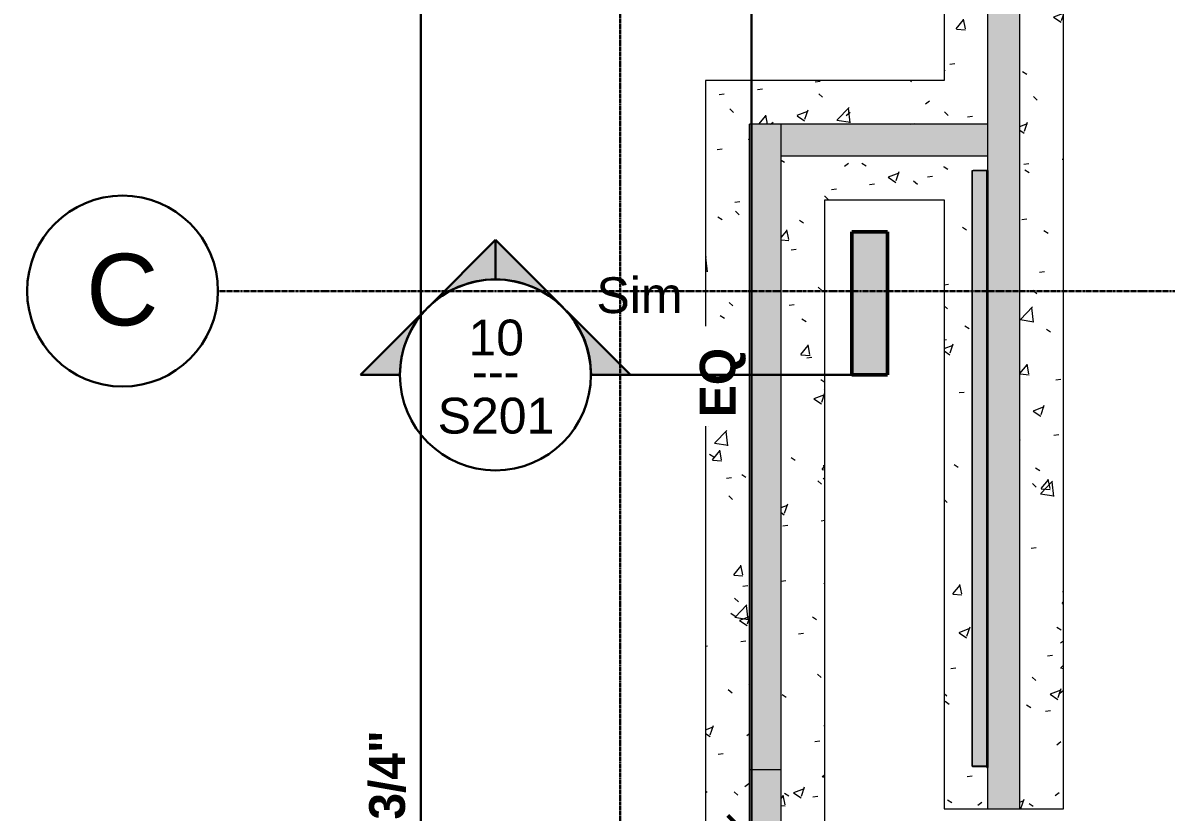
# Model space of a CAD drawing. Header units: inches. Extents: x -4126 to 593, y 9773 to 12297.
# Drawn here: x -4126 to -3838.5, y 11056.3 to 11254.6 of the extents above; entities that cross this region are included whole.
import ezdxf

# ---------------------------------------------------------------- set-up
doc = ezdxf.new("R2010")
doc.units = ezdxf.units.IN
doc.header["$MEASUREMENT"] = 0
doc.linetypes.add('Dash Dot 3_16_', pattern=[0.3125, 0.1875, -0.0625, 0, -0.0625])
doc.linetypes.add('Grid Line 1_2_', pattern=[0.875, 0.5, -0.125, 0.125, -0.125])
for name, color, linetype, lineweight in [('A-ANNO-DIMS', 211, 'Continuous', 9), ('A-ANNO-DIMS-96', 211, 'Continuous', 9), ('A-ANNO-SYMB', 150, 'Continuous', 9), ('A-WALL', 113, 'Continuous', 13), ('G-ANNO-SYMB', 111, 'Continuous', 30), ('S-BEAM', 12, 'Continuous', 9), ('S-FNDN', 32, 'Continuous', 13), ('S-GRID', 1, 'Continuous', 9), ('S-GRID-IDEN', 1, 'Continuous', 30)]:
    doc.layers.add(name, color=color, linetype=linetype, lineweight=lineweight)
doc.styles.add('Arial', font='arial.ttf', dxfattribs={"height": 18})
doc.styles.add('Arial_1', font='arial.ttf', dxfattribs={"height": 9})
doc.styles.add('Century Gothic', font='ufonts.com_century-gothic.ttf', dxfattribs={"height": 9})
doc.styles.add('Century Gothic_B', font='GOTHICB.TTF', dxfattribs={"height": 9})
doc.dimstyles.new('OD__1_4__Tol__', dxfattribs={"dimscale": 12, "dimtxt": 9.397514, "dimasz": 1, "dimexe": 0.75, "dimexo": 0.5, "dimgap": 0.125, "dimtad": 1, "dimrnd": 0.25, "dimzin": 1, "dimdsep": 46, "dimlunit": 4, "dimtxsty": 'Century Gothic_B', "dimblk1": 'OBLIQUE', "dimblk2": 'OBLIQUE', "dimsah": 1, "dimcen": 0.09, "dimdle": 0.75, "dimazin": 0, "dimtfac": 1, "dimtdec": 4, "dimtix": 1, "dimtmove": 0, "dimatfit": 3, "dimfxl": 1, "dimtvp": 1, "dimtfill": 1, "dimfrac": 2, "dimtolj": 1, "dimtzin": 0, "dimlwd": 30, "dimlwe": 30, "dimarcsym": 2})
pattern_1 = [(50, (0, 0), (27.5427, -2.40992), [2.88, -31.68]), (355, (0, 0), (-5.327844, 28.884266), [2.304, -25.344]), (100.451, (2.295, -0.2), (22.215316, 26.47393), [2.448, -26.924]), (46.184, (0, 7.68), (40.98187, -6.35642), [4.32, -47.52]), (96.636, (3.415, 7.15), (35.89075, 37.40619), [3.671, -40.386]), (351.184, (0, 7.68), (35.89097, 37.40622), [3.456, -38.016]), (21, (3.84, 5.76), (22.921036, -15.46073), [2.88, -31.68]), (326, (3.84, 5.76), (9.34353, 27.84574), [2.304, -25.344]), (71.451, (5.75, 4.472), (32.26477, 12.38442), [2.448, -26.924]), (37.5, (0, 0), (0.466855, 12.782707), [1.267, -23.77, 1.267, -24.461, -25.44]), (37.5, (0, 0), (0.466855, 12.782707), [-50.765, 1.267, -24.173]), (7.5, (0, 0), (10.10159, 15.14509), [1.267, -13.402, 1.267, -23.194, -9.696]), (7.5, (0, 0), (10.10159, 15.14509), [-39.13, 1.267, -8.429]), (327.5, (-8.563, 0), (20.499161, -0.86578), [1.267, -8.333, 1.267, -28.685, -39.744]), (327.5, (-8.563, 0), (20.499161, -0.86578), [-39.552, 1.267, -38.477]), (317.5, (-12.403, 0), (22.39478, 3.844288), [1.267, -11.213, 1.267, -18.624, -28.224]), (317.5, (-12.403, 0), (22.39478, 3.844288), [-32.371, 1.267, -26.957])]

# ---------------------------------------------------------------- blocks, each defined once
blk = doc.blocks.new('L-Angle - GALV_ ANGLE - T_B_D_-1693364-FRAMING PLAN - 1ST FLOOR')
at = {"layer": 'S-BEAM', "transparency": 33554483}
for points in [[(-3887.07, 11067.75), (-3887.07, 11217.5), (-3887.32, 11217.5), (-3887.32, 11067.77), (-3887.25, 11067.76)], [(-3883.82, 11067.75), (-3883.82, 11217.5), (-3887.07, 11217.5), (-3887.07, 11067.75)], [(-3883.57, 11067.73), (-3883.57, 11217.48), (-3883.82, 11217.5), (-3883.82, 11067.75), (-3883.65, 11067.74)], [(-3883.32, 11067.44), (-3883.32, 11217.19), (-3883.57, 11217.19), (-3883.57, 11067.46), (-3883.5, 11067.45)]]:
    blk.add_hatch(color=256, dxfattribs=at).paths.add_polyline_path(points, flags=0)
h = blk.add_hatch(color=256, dxfattribs=at)
h.paths.add_polyline_path([(-3883.32, 11217.19), (-3883.32, 11217.52), (-3883.57, 11217.48), (-3883.57, 11217.21), (-3883.4, 11217.2)], flags=0)
h.paths.add_polyline_path([(-3883.82, 11217.5), (-3883.82, 11217.52), (-3887.07, 11217.5)], flags=0)
at = {"layer": 'S-BEAM'}
for p, q in [((-3887.32, 11067.77), (-3887.32, 11217.52)), ((-3887.32, 11217.52), (-3883.32, 11217.52)), ((-3887.32, 11217.52), (-3887.32, 11067.77)), ((-3883.82, 11217.5), (-3887.07, 11217.5)), ((-3883.57, 11217.21), (-3883.57, 11217.48)), ((-3883.57, 11067.46), (-3883.57, 11217.21)), ((-3883.32, 11217.52), (-3883.32, 11217.19)), ((-3883.32, 11067.77), (-3883.32, 11217.52)), ((-3883.32, 11217.19), (-3883.32, 11067.44)), ((-3887.25, 11067.77), (-3887.32, 11067.77)), ((-3883.65, 11067.77), (-3887.25, 11067.77)), ((-3887.07, 11067.75), (-3883.82, 11067.75)), ((-3883.5, 11067.77), (-3883.65, 11067.77)), ((-3883.57, 11067.73), (-3883.57, 11067.46)), ((-3883.32, 11067.77), (-3883.5, 11067.77)), ((-3883.32, 11067.44), (-3883.32, 11067.77))]:
    blk.add_line(p, q, dxfattribs=at)
for centre, start_param, end_param in [((-3887.07, 11217.52), 3.141593, 3.926991), ((-3887.07, 11217.52), 3.926991, 4.712389), ((-3883.82, 11217.48), 0.785398, 1.570796), ((-3883.82, 11217.48), 0, 0.785398), ((-3883.32, 11217.21), 3.141593, 3.926991), ((-3883.32, 11217.21), 3.926991, 4.712389), ((-3887.07, 11067.77), 3.141593, 4.712389), ((-3883.82, 11067.73), 0.785398, 1.570796), ((-3883.82, 11067.73), 0, 0.785398), ((-3883.32, 11067.46), 3.141593, 3.926991), ((-3883.32, 11067.46), 3.926991, 4.712389)]:
    blk.add_ellipse(centre, major_axis=(0.25, 0), ratio=0.081776, start_param=start_param, end_param=end_param, dxfattribs=at)
blk = doc.blocks.new('Grid - Grid Head - Circle-1738874-FRAMING PLAN - 1ST FLOOR')
at = {"layer": 'S-GRID-IDEN'}
for start, end in [(360, 180), (180, 360)]:
    blk.add_arc((0, 0), 0.25, start, end, dxfattribs=at)
blk = doc.blocks.new('DIMBLOCK6-FRAMING PLAN - 1ST FLOOR')
at = {"layer": 'A-ANNO-DIMS-96', "lineweight": 30}
for p, q in [((-4025.9, 10810.99), (-4025.9, 11287.79)), ((-4028.39, 11278.79), (-4016.9, 11278.79)), ((-4025.9, 11278.79), (-4028.39, 11278.79)), ((-4028.39, 10819.99), (-4016.9, 10819.99)), ((-4025.9, 10819.99), (-4028.39, 10819.99))]:
    blk.add_line(p, q, dxfattribs=at)
at = {"layer": 'A-ANNO-DIMS-96', "lineweight": 50}
for p, q in [((-4025.9, 11278.79), (-4031.9, 11284.79)), ((-4025.9, 11278.79), (-4019.9, 11272.79)), ((-4025.9, 10819.99), (-4031.9, 10825.99)), ((-4025.9, 10819.99), (-4019.9, 10813.99))]:
    blk.add_line(p, q, dxfattribs=at)
at = {"layer": 'A-ANNO-DIMS-96', "color": 0, "lineweight": 30, "insert": (-4038.94, 11017.39), "char_height": 9, "width": 76.7911, "attachment_point": 1, "rotation": 90, "line_spacing_factor": 0.984502, "style": 'Century Gothic_B', "bg_fill": 3, "box_fill_scale": 1.25, "bg_fill_color": 256, "bg_fill_true_color": 13158600, "bg_fill_transparency": 0}
blk.add_mtext('38\' - 2 3/4"', dxfattribs=at)
blk = doc.blocks.new('_Oblique')
at = {"color": 0, "linetype": 'ByBlock', "lineweight": -2}
blk.add_line((-0.5, -0.5), (0.5, 0.5), dxfattribs=at)
blk = doc.blocks.new('DIMBLOCK8-FRAMING PLAN - 1ST FLOOR')
at = {"layer": 'A-ANNO-DIMS-96', "lineweight": 30}
for p, q in [((-3942.75, 11049.39), (-3942.75, 11287.79)), ((-3945.23, 11278.79), (-3933.75, 11278.79)), ((-3942.75, 11278.79), (-3945.23, 11278.79)), ((-3945.23, 11049.39), (-3933.75, 11049.39)), ((-3942.75, 11049.39), (-3945.23, 11049.39))]:
    blk.add_line(p, q, dxfattribs=at)
at = {"layer": 'A-ANNO-DIMS-96', "lineweight": 50}
for p, q in [((-3942.75, 11278.79), (-3948.75, 11284.79)), ((-3942.75, 11278.79), (-3936.75, 11272.79)), ((-3942.75, 11049.39), (-3948.75, 11055.39)), ((-3942.75, 11049.39), (-3936.75, 11043.39))]:
    blk.add_line(p, q, dxfattribs=at)
at = {"layer": 'A-ANNO-DIMS-96', "color": 0, "lineweight": 30, "insert": (-3955.78, 11155.51), "char_height": 9, "width": 20.585, "attachment_point": 1, "rotation": 90, "line_spacing_factor": 0.984502, "style": 'Century Gothic_B', "bg_fill": 3, "box_fill_scale": 1.25, "bg_fill_color": 256, "bg_fill_true_color": 13158600, "bg_fill_transparency": 0}
blk.add_mtext('EQ', dxfattribs=at)
blk = doc.blocks.new('Section - 3_32_ x 3_8_-1738294-FRAMING PLAN - 1ST FLOOR')
at = {"layer": 'G-ANNO-SYMB', "lineweight": 9}
blk.add_hatch(color=256, dxfattribs=at).paths.add_polyline_path([(0, 0.375), (0, 0), (-0.09375, 0), (-0.09375, 0.375)], flags=0)
at = {"layer": 'G-ANNO-SYMB', "lineweight": 50}
for p, q in [((0, 0.375), (-0.09375, 0.375)), ((-0.09375, 0.375), (-0.09375, 0)), ((0, 0), (0, 0.375)), ((-0.09375, 0), (0, 0))]:
    blk.add_line(p, q, dxfattribs=at)
blk = doc.blocks.new('Section - Section Head - Filled-1738293-FRAMING PLAN - 1ST FLOOR')
at = {"layer": 'G-ANNO-SYMB', "lineweight": 9}
h = blk.add_hatch(color=256, dxfattribs=at)
edge = h.paths.add_edge_path(flags=0)
edge.add_line((-0.4268, 0.1768), (-0.25, 0.3536))
edge.add_line((-0.25, 0.3536), (-0.25, 0.25))
edge.add_arc((-0.25, 0), 0.25, 90, 135)
h = blk.add_hatch(color=256, dxfattribs=at)
edge = h.paths.add_edge_path(flags=0)
edge.add_arc((-0.25, 0), 0.25, 45, 90)
edge.add_line((-0.25, 0.25), (-0.25, 0.3536))
edge.add_line((-0.25, 0.3536), (-0.0732, 0.1768))
h = blk.add_hatch(color=256, dxfattribs=at)
edge = h.paths.add_edge_path(flags=0)
edge.add_arc((-0.25, 0), 0.2503, 137.9216, 180)
edge.add_line((-0.5003, 0), (-0.6036, 0))
edge.add_line((-0.6036, 0), (-0.4358, 0.1678))
h = blk.add_hatch(color=256, dxfattribs=at)
edge = h.paths.add_edge_path(flags=0)
edge.add_line((-0.0642, 0.1678), (0.1036, 0))
edge.add_line((0.1036, 0), (0.0003, 0))
edge.add_arc((-0.25, 0), 0.2503, 0, 42.0784)
at = {"layer": 'G-ANNO-SYMB'}
for p, q in [((-0.25, 0.3536), (-0.4268, 0.1768)), ((-0.25, 0.25), (-0.25, 0.3536)), ((-0.0732, 0.1768), (-0.25, 0.3536)), ((-0.25, 0.3536), (-0.25, 0.25)), ((-0.4358, 0.1678), (-0.6036, 0)), ((0.1036, 0), (-0.0642, 0.1678)), ((-0.6036, 0), (-0.5003, 0)), ((0.0003, 0), (0.1036, 0))]:
    blk.add_line(p, q, dxfattribs=at)
for centre, radius, start, end in [((-0.2503, 0), 0.25, 360, 180), ((-0.25, 0), 0.25, 90, 135), ((-0.25, 0), 0.25, 45, 90), ((-0.25, 0), 0.2503, 137.9216, 180), ((-0.25, 0), 0.2503, 0, 42.0784), ((-0.2503, 0), 0.25, 180, 360)]:
    blk.add_arc(centre, radius, start, end, dxfattribs=at)

msp = doc.modelspace()

# ---------------------------------------------------------------- hatches: boundary and pattern name
at = {"layer": 'A-WALL', "lineweight": 5, "transparency": 33554483}
for points in [[(-3875.324, 11057.114), (-3875.324, 11278.035), (-3878.891, 11270.916), (-3876.303, 11299.989), (-3876.399, 11299.989), (-3875.324, 11310.989), (-3883.324, 11310.989), (-3883.324, 11057.114)], [(-3935.324, 11032.114), (-3935.324, 11229.114), (-3943.324, 11229.114), (-3943.324, 11032.114), (-3936.918, 11032.114)], [(-3924.324, 11221.114), (-3883.324, 11221.114), (-3883.324, 11229.114), (-3935.324, 11229.114), (-3935.324, 11221.114)]]:
    msp.add_hatch(color=256, dxfattribs=at).paths.add_polyline_path(points, flags=0)
at = {"layer": 'S-FNDN', "lineweight": 9}
h = msp.add_hatch(dxfattribs=at)
h.set_pattern_fill('FP_15', color=256, style=0, pattern_type=2)
h.set_pattern_definition(pattern_1)
h.paths.add_polyline_path([(-3883.501, 11057.114), (-3883.324, 11057.114), (-3883.324, 11067.444), (-3883.501, 11067.444)], flags=0)
h.paths.add_polyline_path([(-3894.324, 11057.114), (-3883.501, 11057.114), (-3883.501, 11067.45), (-3883.574, 11067.464), (-3883.574, 11067.73), (-3883.824, 11067.751), (-3887.324, 11067.771), (-3887.324, 11217.518), (-3883.324, 11217.518), (-3883.324, 11221.114), (-3894.324, 11221.114), (-3894.324, 11067.751)], flags=0)
h.paths.add_polyline_path([(-3869.384, 11057.114), (-3864.324, 11057.114), (-3864.324, 11299.989), (-3875.324, 11299.989), (-3875.324, 11057.114)], flags=0)
h.paths.add_polyline_path([(-3886.124, 11229.114), (-3883.324, 11229.114), (-3883.324, 11299.989), (-3894.324, 11299.989), (-3894.324, 11229.114), (-3887.982, 11229.114)], flags=0)
h = msp.add_hatch(dxfattribs=at)
h.set_pattern_fill('FP_15', color=256, style=0, pattern_type=2)
h.set_pattern_definition(pattern_1)
h.paths.add_polyline_path([(-3924.324, 11032.114), (-3924.324, 11221.114), (-3935.324, 11221.114), (-3935.324, 11032.114)], flags=0)
h.paths.add_polyline_path([(-3950.126, 11032.114), (-3943.324, 11032.114), (-3943.324, 11229.114), (-3924.324, 11229.114), (-3924.324, 11240.114), (-3954.324, 11240.114), (-3954.324, 11032.114), (-3952.07, 11032.114), (-3951.04, 11036.474), (-3950.835, 11036.646), (-3950.534, 11036.703), (-3950.219, 11036.631), (-3949.92, 11036.361), (-3949.899, 11036.328), (-3949.899, 11035.956), (-3950.787, 11032.114), (-3950.269, 11032.114)], flags=0)
h = msp.add_hatch(dxfattribs=at)
h.set_pattern_fill('FP_15', color=256, style=0, pattern_type=2)
h.set_pattern_definition(pattern_1)
h.paths.add_polyline_path([(-3894.324, 11210.114), (-3894.324, 11221.114), (-3924.324, 11221.114), (-3924.324, 11210.114), (-3909.355, 11210.114)], flags=0)
h.paths.add_polyline_path([(-3899.835, 11229.114), (-3894.324, 11229.114), (-3894.324, 11240.114), (-3924.324, 11240.114), (-3924.324, 11229.114), (-3921.121, 11229.114)], flags=0)

# ---------------------------------------------------------------- linework, layer by layer
at = {"layer": 'A-ANNO-SYMB', "linetype": 'Dash Dot 3_16_', "lineweight": 30}
msp.add_line((-3975.773, 11450.222), (-3975.773, 10993.078), dxfattribs=at)
at = {"layer": 'A-WALL'}
for p, q in [((-3875.324, 11057.114), (-3875.324, 11318.989)), ((-3883.324, 11057.114), (-3883.324, 11310.989)), ((-3943.324, 11013.114), (-3943.324, 11229.114)), ((-3883.324, 11229.114), (-3943.324, 11229.114)), ((-3935.324, 11021.114), (-3935.324, 11229.114)), ((-3883.324, 11221.114), (-3935.324, 11221.114)), ((-3935.324, 11066.869), (-3943.324, 11066.869))]:
    msp.add_line(p, q, dxfattribs=at)
at = {"layer": 'S-FNDN'}
for p, q in [((-3864.324, 11057.114), (-3864.324, 11329.989)), ((-3894.324, 11299.989), (-3894.324, 11240.114)), ((-3894.324, 11240.114), (-3954.324, 11240.114)), ((-3954.324, 11240.114), (-3954.324, 11002.114)), ((-3924.324, 11032.114), (-3924.324, 11210.114)), ((-3924.324, 11210.114), (-3894.324, 11210.114)), ((-3894.324, 11210.114), (-3894.324, 11057.114)), ((-3894.324, 11057.114), (-3864.324, 11057.114))]:
    msp.add_line(p, q, dxfattribs=at)
at = {"layer": 'S-GRID', "linetype": 'Grid Line 1_2_', "lineweight": 30}
msp.add_line((-1814.206, 11187.189), (-4076.95, 11187.189), dxfattribs=at)

# ---------------------------------------------------------------- block references
at = {"layer": 'G-ANNO-SYMB', "extrusion": (0, 0, -1), "xscale": 95.99999999999994, "yscale": 95.99999999999994, "zscale": 95.99999999999994}
msp.add_blockref('Section - 3_32_ x 3_8_-1738294-FRAMING PLAN - 1ST FLOOR', (3917.55, 11166.108), dxfattribs=at)
at = {"layer": 'S-BEAM'}
msp.add_blockref('L-Angle - GALV_ ANGLE - T_B_D_-1693364-FRAMING PLAN - 1ST FLOOR', (0, 0), dxfattribs=at)
at = {"layer": 'S-GRID-IDEN', "xscale": 95.99999999999994, "yscale": 95.99999999999994, "zscale": 95.99999999999994, "rotation": 89.99999999999987}
msp.add_blockref('Grid - Grid Head - Circle-1738874-FRAMING PLAN - 1ST FLOOR', (-4100.95, 11187.189), dxfattribs=at)

# ---------------------------------------------------------------- texts
at = {"layer": 'G-ANNO-SYMB', "lineweight": 9, "char_height": 9, "attachment_point": 1}
for s, insert, width, style in [('Sim', (-3981.776, 11190.648), 26.664, 'Arial_1'), ('10', (-4013.974, 11180.017), 16.968, 'Arial_1'), ('---', (-4013.129, 11171.51), 15.453, 'Century Gothic')]:
    msp.add_mtext(s, dxfattribs=dict(at, insert=insert, width=width, style=style))
at = {"layer": 'S-GRID-IDEN', "lineweight": 9, "insert": (-4110.112, 11196.57), "char_height": 18, "width": 22.119, "attachment_point": 1, "style": 'Arial'}
msp.add_mtext('C', dxfattribs=at)

# ---------------------------------------------------------------- next in the draw order: dimensions: what is measured, and where the dimension line sits
at = {"layer": 'A-ANNO-DIMS', "lineweight": 30}
dim = msp.add_linear_dim(base=(-4025.904, 11278.789), p1=(-4034.389, 10819.989), p2=(-4034.389, 11278.789), angle=90, dimstyle='OD__1_4__Tol__', override={"dimpost": '<>', "dimfxl": 458.8}, dxfattribs=at)
dim.commit()
dim.dimension.update_dxf_attribs({"geometry": 'DIMBLOCK6-FRAMING PLAN - 1ST FLOOR', "text_midpoint": (-4032.834, 11049.389)})
dim = msp.add_linear_dim(base=(-3942.749, 11278.789), p1=(-3951.234, 11049.389), p2=(-3951.234, 11278.789), angle=90, text='EQ', dimstyle='OD__1_4__Tol__', override={"dimpost": '<>', "dimfxl": 229.4}, dxfattribs=at)
dim.commit()
dim.dimension.update_dxf_attribs({"geometry": 'DIMBLOCK8-FRAMING PLAN - 1ST FLOOR', "text_midpoint": (-3949.217, 11164.089)})

# ---------------------------------------------------------------- next in the draw order: linework, layer by layer
at = {"layer": 'G-ANNO-SYMB'}
msp.add_line((-3983.157, 11166.108), (-3917.55, 11166.108), dxfattribs=at)

# ---------------------------------------------------------------- next in the draw order: block references
at = {"layer": 'G-ANNO-SYMB', "xscale": 95.99999999999994, "yscale": 95.99999999999994, "zscale": 95.99999999999994}
msp.add_blockref('Section - Section Head - Filled-1738293-FRAMING PLAN - 1ST FLOOR', (-3983.157, 11166.108), dxfattribs=at)

# ---------------------------------------------------------------- next in the draw order: texts
at = {"layer": 'G-ANNO-SYMB', "lineweight": 9, "insert": (-4021.722, 11160.38), "char_height": 9, "width": 35.754, "attachment_point": 1, "style": 'Arial_1'}
msp.add_mtext('S201', dxfattribs=at)

doc.saveas('drawing.dxf')
